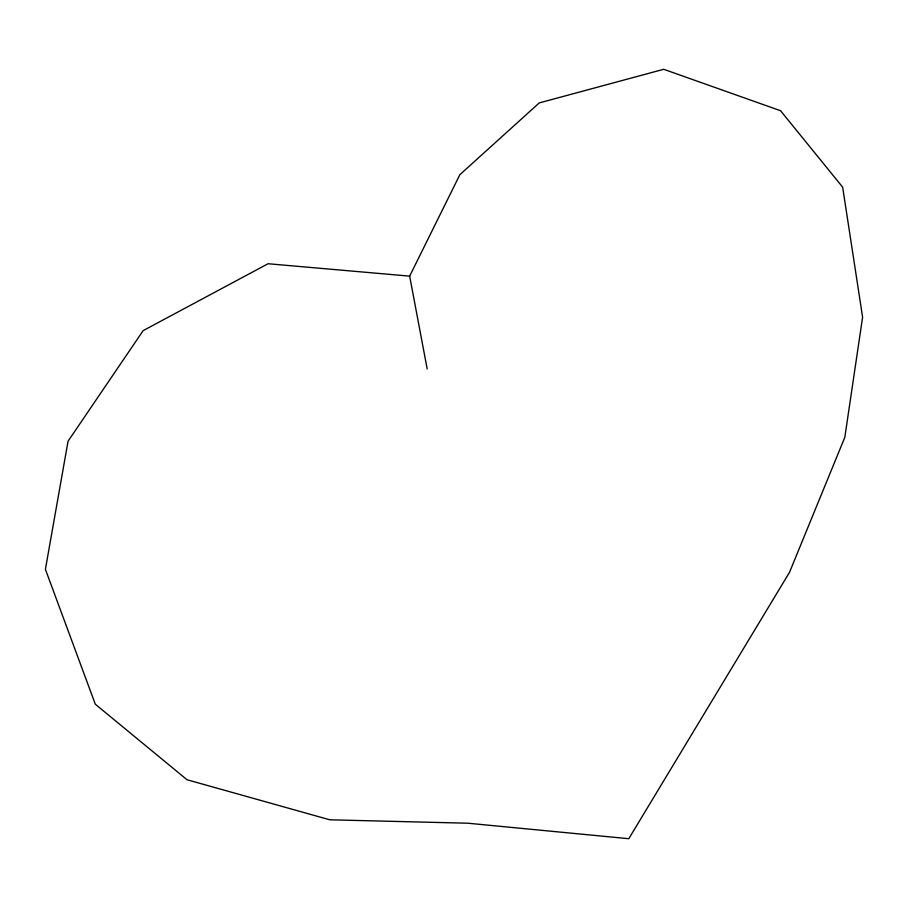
<?xml version="1.0" encoding="UTF-8"?>
<svg xmlns="http://www.w3.org/2000/svg" width="908" height="908" viewBox="0 0 908 908"><rect width="100%" height="100%" fill="white"/><g stroke="black" fill="none" stroke-linecap="round" stroke-linejoin="round"><path stroke-width="1.36" d="M409.656 276.134L459.857 174.688L539.227 102.922L663.714 69.292L780.562 110.731L842.658 187.184L862.6 317.176L844.826 437.293L789.529 572.29L628.801 838.708L467.87 823.215L329.808 819.799L187.025 779.745L95.306 704.211L45.4 569.305L68.066 441.197L143.158 330.625L268.076 263.74L409.656 276.134L427.191 368.954"/></g></svg>
